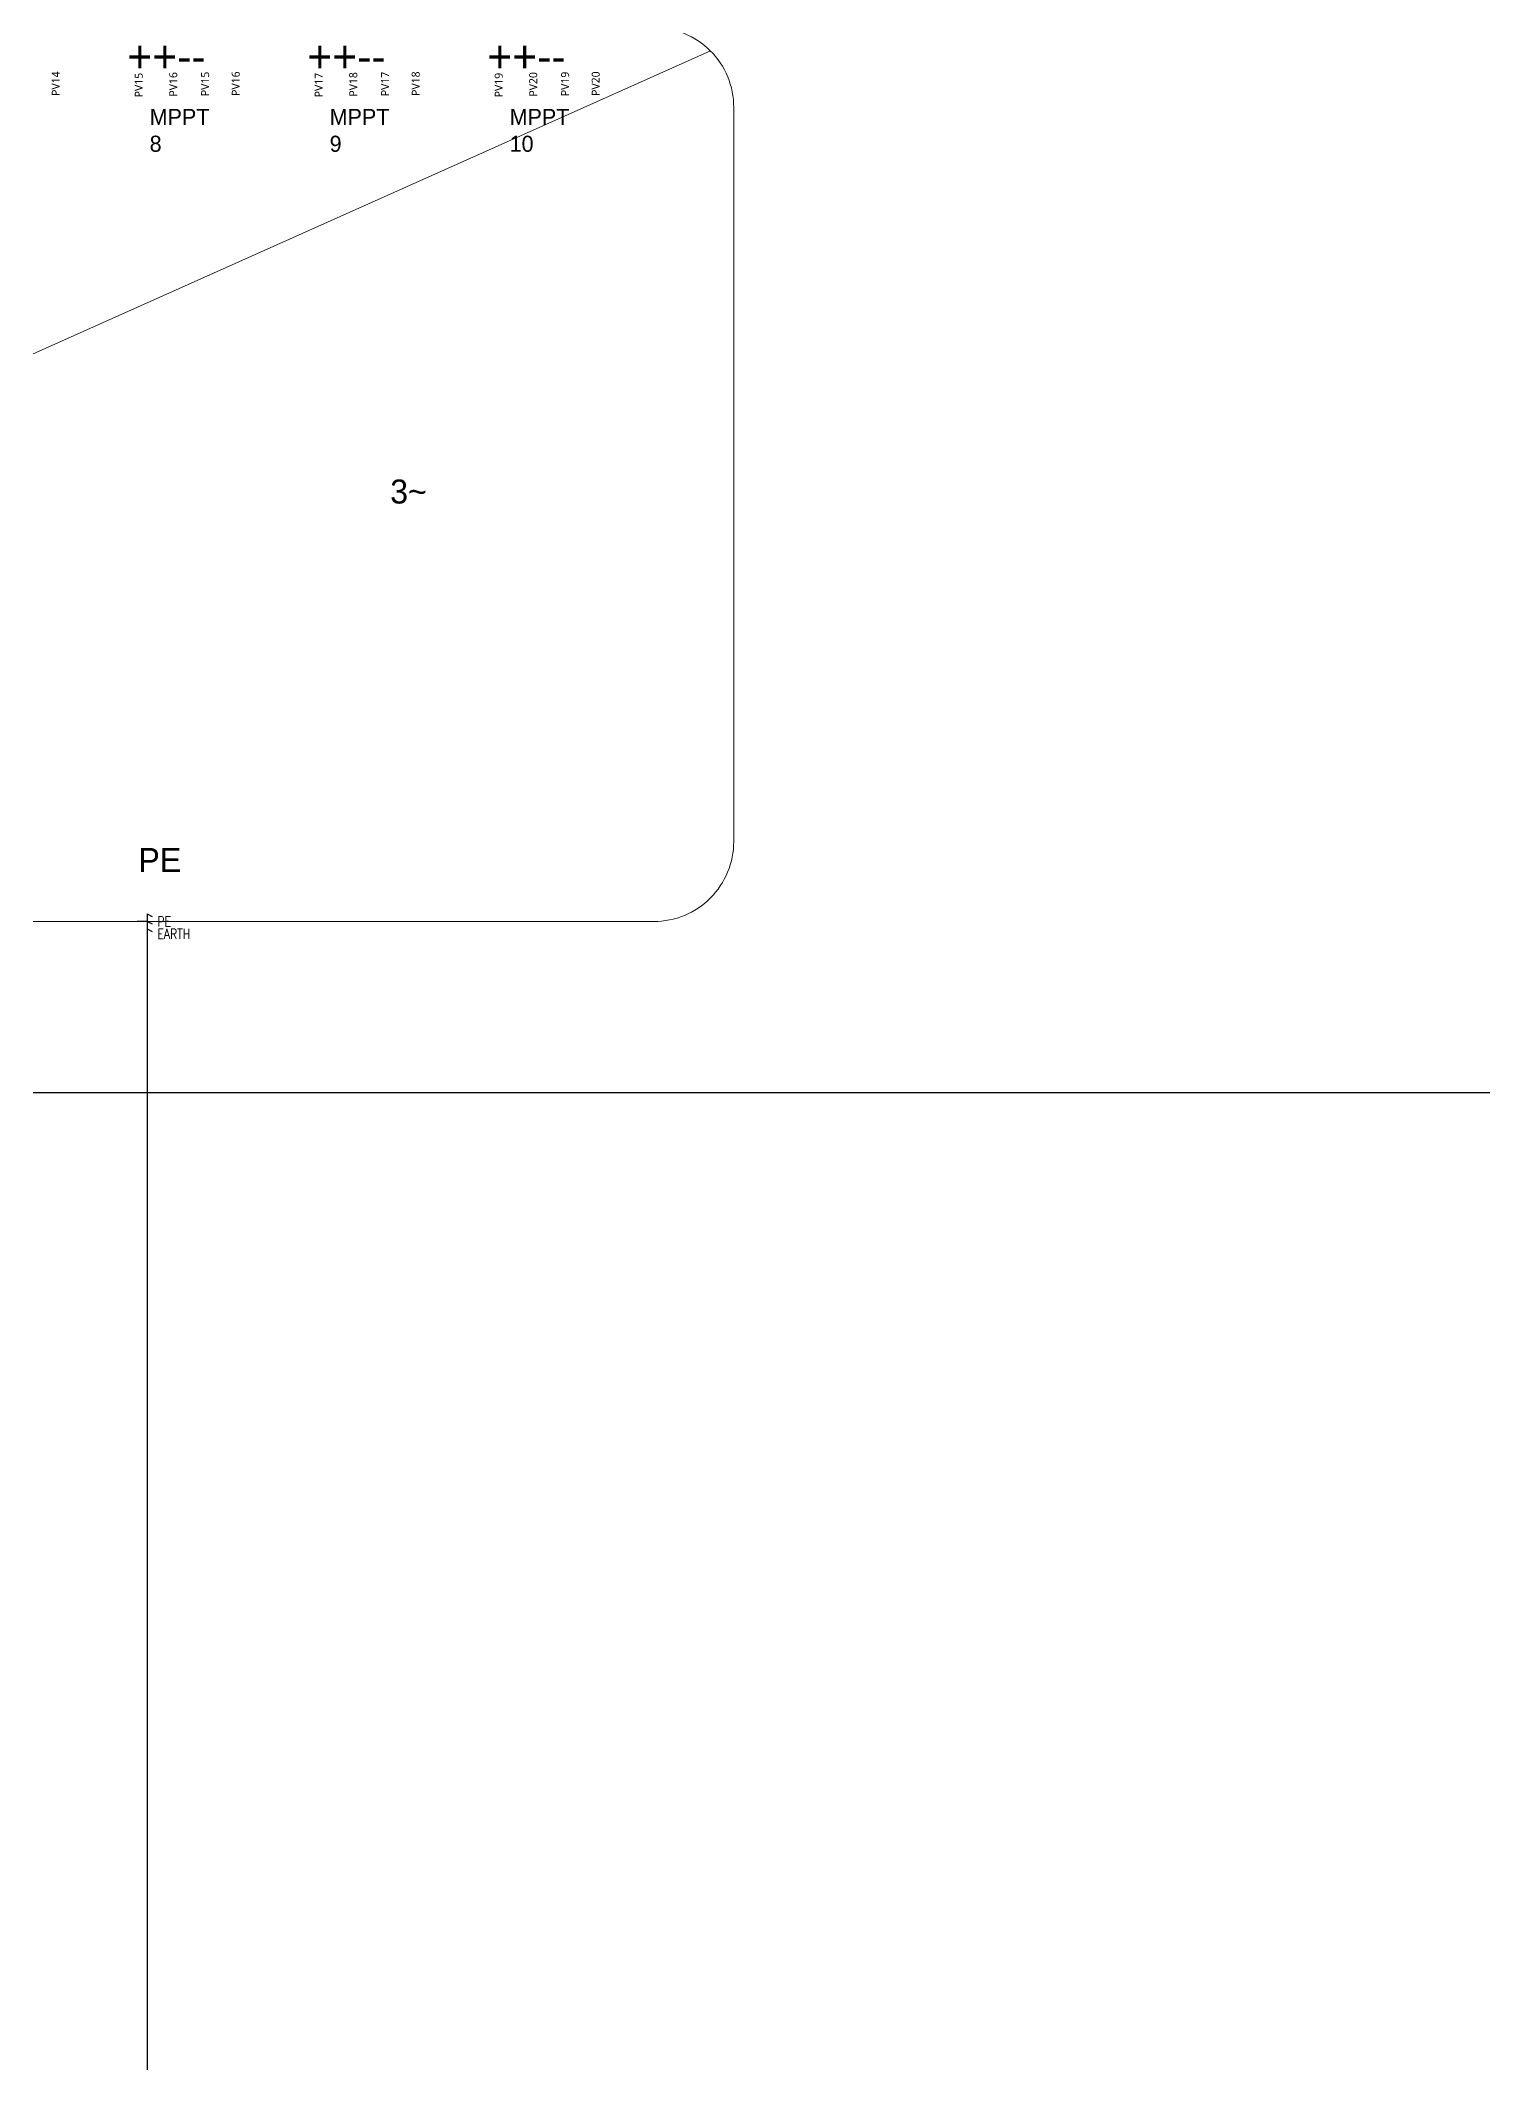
# Model space of a CAD drawing. Header units: inches. Extents: x -25 to 1235, y -506 to 1148.
# Drawn here: x 338.6 to 580.7, y 243.8 to 583.2 of the extents above; entities that cross this region are included whole.
import ezdxf
from ezdxf.enums import TextEntityAlignment as Align

# ---------------------------------------------------------------- set-up
doc = ezdxf.new("R2010")
doc.units = ezdxf.units.IN
doc.header["$MEASUREMENT"] = 0
for name, color, linetype in [('DESC', 1, 'Continuous'), ('GRN_12AWG', 3, 'Continuous'), ('GRY_20AWG', 9, 'Continuous'), ('SYMS', 7, 'Continuous'), ('TAGS', 51, 'Continuous'), ('WHT_10AWG', 7, 'Continuous'), ('WHT_12AWG', 7, 'Continuous')]:
    doc.layers.add(name, color=color, linetype=linetype)
doc.styles.add('WD', font='romans.shx')

# ---------------------------------------------------------------- blocks, each defined once
blk = doc.blocks.new('HGND1')
for p, q in [((0.125, 0), (0, 0)), ((0.125, 0.09375), (0.125, -0.09375)), ((0.125, 0.09375), (0.1875, 0.0625)), ((0.125, 0), (0.1875, -0.03125)), ((0.125, -0.09375), (0.1875, -0.125))]:
    blk.add_line(p, q)
at = {"style": 'WD', "width": 0.8}
for tag, p in [('INST', (0.25, 0.3125)), ('TAG1', (0.25, 0)), ('LOC', (0.25, 0.15625)), ('DESC1', (0.25, -0.15625)), ('DESC2', (0.25, -0.3125))]:
    blk.add_attdef(tag, text='', height=0.125, dxfattribs=at).set_placement(p, align=Align.MIDDLE_LEFT)
at = {"style": 'WD', "flags": 1}
for tag in ['ASSYCODE', 'X4TERM01', 'CAT', 'FAMILY', 'MFG']:
    blk.add_attdef(tag, (0, 0), '', height=0.01, dxfattribs=at)

msp = doc.modelspace()

# ---------------------------------------------------------------- linework, layer by layer
at = {"color": 5, "lineweight": 9}
msp.add_line((451.09, 581.5), (133.13, 439.28), dxfattribs=at)
msp.add_lwpolyline([(144.8, 585.44), (441.59, 585.44, -0.414214), (455.02, 572), (455.02, 448.77, -0.414214), (441.59, 435.34), (332.29, 435.34)], format="xyb", dxfattribs=at)
at = {"layer": 'GRN_12AWG'}
msp.add_line((356.56, 435.34), (356.56, 164.07), dxfattribs=at)
at = {"layer": 'GRY_20AWG'}
msp.add_arc((356.56, 406.55), 0.1, 0, 180, dxfattribs=at)
at = {"layer": 'WHT_10AWG'}
for centre in [(356.56, 279.61), (356.56, 264.61)]:
    msp.add_arc(centre, 0.05, 0, 180, dxfattribs=at)
at = {"layer": 'WHT_12AWG'}
for p, q in [((356.46, 406.55), (325.52, 406.55)), ((917.2, 406.55), (356.66, 406.55))]:
    msp.add_line(p, q, dxfattribs=at)

# ---------------------------------------------------------------- block references
at = {"layer": 'SYMS', "color": 5, "lineweight": 9}
ref = msp.add_blockref('HGND1', (354.88, 435.34), dxfattribs=dict(at, xscale=13.43108688204268, yscale=13.43108688204268, zscale=13.43108688204268))
ref.add_attrib('TAG1', 'PE', dxfattribs={"layer": 'TAGS', "height": 1.679, "style": 'WD', "width": 0.8}).set_placement((358.24, 435.34), align=Align.MIDDLE_LEFT)
ref.add_attrib('DESC1', 'EARTH', dxfattribs={"layer": 'DESC', "height": 1.679, "style": 'WD', "width": 0.8}).set_placement((358.24, 433.24), align=Align.MIDDLE_LEFT)

# ---------------------------------------------------------------- texts
at = {"color": 5, "lineweight": 9, "attachment_point": 1}
for s, width, insert, char_height in [('++--', 0.946, (353.19, 583.25), 5.372), ('++--', 0.946, (383.41, 583.25), 5.372), ('++--', 0.946, (413.63, 583.25), 5.372), ('MPPT 8', 1.3586, (356.95, 571.75), 2.702), ('MPPT 9', 1.3586, (387.17, 571.75), 2.702), ('MPPT 10', 1.3586, (417.39, 571.75), 2.702), ('3~', 4.2552, (397.34, 509.53), 4.029), ('PE', 4.2552, (355.07, 447.67), 4.029)]:
    msp.add_mtext_dynamic_manual_height_columns(s, width=width, gutter_width=0.325, heights=[0], dxfattribs=dict(at, insert=insert, char_height=char_height))
at = {"color": 5, "lineweight": 9, "char_height": 1.3431, "attachment_point": 1, "rotation": 90}
for s, insert in [('{\\fYu Gothic Medium|b0|i0|c0|p34;PV14}', (340.51, 573.93)), ('{\\fYu Gothic Medium|b0|i0|c0|p34;PV15}', (354.44, 573.69)), ('{\\fYu Gothic Medium|b0|i0|c0|p34;PV16}', (360.24, 573.81)), ('{\\fYu Gothic Medium|b0|i0|c0|p34;PV15}', (365.59, 573.88)), ('{\\fYu Gothic Medium|b0|i0|c0|p34;PV16}', (370.73, 573.93)), ('{\\fYu Gothic Medium|b0|i0|c0|p34;PV17}', (384.66, 573.69)), ('{\\fYu Gothic Medium|b0|i0|c0|p34;PV18}', (390.46, 573.81)), ('{\\fYu Gothic Medium|b0|i0|c0|p34;PV17}', (395.81, 573.88)), ('{\\fYu Gothic Medium|b0|i0|c0|p34;PV18}', (400.95, 573.93)), ('{\\fYu Gothic Medium|b0|i0|c0|p34;PV19}', (414.88, 573.69)), ('{\\fYu Gothic Medium|b0|i0|c0|p34;PV20}', (420.68, 573.81)), ('{\\fYu Gothic Medium|b0|i0|c0|p34;PV19}', (426.03, 573.88)), ('{\\fYu Gothic Medium|b0|i0|c0|p34;PV20}', (431.17, 573.93))]:
    msp.add_mtext_dynamic_manual_height_columns(s, width=0.3802, gutter_width=0.325, heights=[0], dxfattribs=dict(at, insert=insert))

doc.saveas('drawing.dxf')
